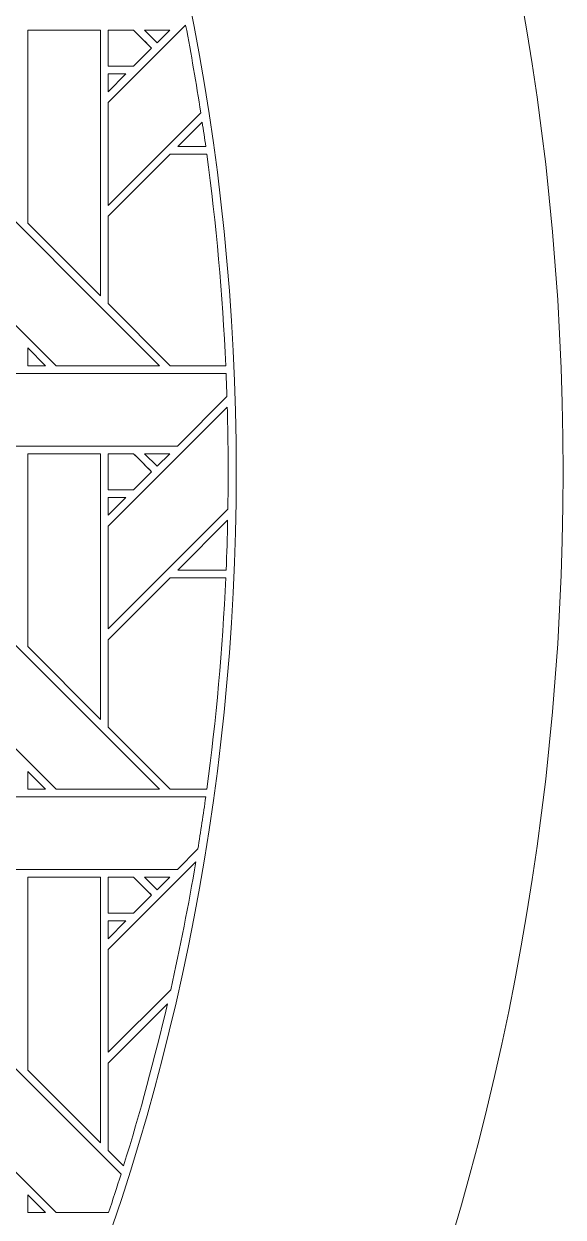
# Model space of a CAD drawing. Header units: inches. Extents: x 6.4 to 18.4, y 3.1 to 15.1.
# Drawn here: x 17.175 to 18.383, y 7.425 to 10.098 of the extents above; entities that cross this region are included whole.
import ezdxf

# ---------------------------------------------------------------- set-up
doc = ezdxf.new("R2010")
doc.units = ezdxf.units.IN
doc.header["$MEASUREMENT"] = 0
doc.layers.add('Design', color=7, linetype='Continuous', lineweight=0)

msp = doc.modelspace()

# ---------------------------------------------------------------- linework, layer by layer
at = {"layer": 'Design'}
for points, knots in [([(12.3829, 15.0948), (9.0691, 15.0948), (6.3829, 12.4085), (6.3829, 9.0948), (6.3829, 5.7811), (9.0691, 3.0948), (12.3829, 3.0948), (15.6966, 3.0948), (18.3829, 5.7811), (18.3829, 9.0948), (18.3829, 12.4085), (15.6966, 15.0948), (12.3829, 15.0948)], [0, 0, 0, 0, 1, 1, 1, 2, 2, 2, 3, 3, 3, 4, 4, 4, 4]), ([(12.3829, 14.3629), (9.4733, 14.3629), (7.1147, 12.0043), (7.1147, 9.0948), (7.1147, 6.1852), (9.4733, 3.8266), (12.3829, 3.8266), (15.2924, 3.8266), (17.651, 6.1852), (17.651, 9.0948), (17.651, 12.0043), (15.2924, 14.3629), (12.3829, 14.3629)], [0, 0, 0, 0, 1, 1, 1, 2, 2, 2, 3, 3, 3, 4, 4, 4, 4]), ([(17.184, 9.6517), (17.184, 9.6517), (17.184, 10.0839), (17.184, 10.0839), (17.184, 10.0839), (17.3469, 10.0839), (17.3469, 10.0839), (17.3469, 10.0839), (17.3469, 9.4888), (17.3469, 9.4888), (17.3469, 9.4888), (17.184, 9.6517), (17.184, 9.6517)], [0, 0, 0, 0, 1, 1, 1, 2, 2, 2, 3, 3, 3, 4, 4, 4, 4]), ([(17.5716, 9.8993), (17.5716, 9.8993), (17.364, 9.6917), (17.364, 9.6917), (17.364, 9.6917), (17.364, 9.9218), (17.364, 9.9218), (17.364, 9.9218), (17.5376, 10.0953), (17.5376, 10.0953), (17.5501, 10.0304), (17.5615, 9.965), (17.5716, 9.8993)], [0, 0, 0, 0, 1, 1, 1, 2, 2, 2, 3, 3, 3, 4, 4, 4, 4]), ([(17.3641, 10.0839), (17.3641, 10.0839), (17.4211, 10.0839), (17.4211, 10.0839), (17.4263, 10.0788), (17.457, 10.048), (17.4615, 10.0436), (17.4615, 10.0436), (17.421, 10.0032), (17.421, 10.0032), (17.421, 10.0032), (17.3641, 10.0032), (17.3641, 10.0032), (17.3641, 10.0032), (17.3641, 10.0839), (17.3641, 10.0839)], [0, 0, 0, 0, 1, 1, 1, 2, 2, 2, 3, 3, 3, 4, 4, 4, 5, 5, 5, 5]), ([(17.4615, 10.0436), (17.4615, 10.0436), (17.421, 10.0032), (17.421, 10.0032), (17.421, 10.0032), (17.3641, 10.0032), (17.3641, 10.0032), (17.3641, 10.0032), (17.3641, 10.0839), (17.3641, 10.0839), (17.3641, 10.0839), (17.4211, 10.0839), (17.4211, 10.0839), (17.4263, 10.0788), (17.4571, 10.048), (17.4615, 10.0436)], [0, 0, 0, 0, 1, 1, 1, 2, 2, 2, 3, 3, 3, 4, 4, 4, 5, 5, 5, 5]), ([(17.4455, 10.0839), (17.4455, 10.0839), (17.5019, 10.0839), (17.5019, 10.0839), (17.5019, 10.0839), (17.4736, 10.0557), (17.4736, 10.0557), (17.4736, 10.0557), (17.4455, 10.0839), (17.4455, 10.0839)], [0, 0, 0, 0, 1, 1, 1, 2, 2, 2, 3, 3, 3, 3]), ([(17.4039, 9.986), (17.4039, 9.986), (17.364, 9.9462), (17.364, 9.9462), (17.364, 9.9462), (17.364, 9.986), (17.364, 9.986), (17.364, 9.986), (17.4039, 9.986), (17.4039, 9.986)], [0, 0, 0, 0, 1, 1, 1, 2, 2, 2, 3, 3, 3, 3]), ([(17.5827, 9.8232), (17.5827, 9.8232), (17.5199, 9.8232), (17.5199, 9.8232), (17.5199, 9.8232), (17.5747, 9.8781), (17.5747, 9.8781), (17.5775, 9.8598), (17.5801, 9.8415), (17.5827, 9.8232)], [0, 0, 0, 0, 1, 1, 1, 2, 2, 2, 3, 3, 3, 3]), ([(17.479, 9.3324), (17.479, 9.3324), (17.248, 9.3324), (17.248, 9.3324), (17.248, 9.3324), (16.7745, 9.8061), (16.7745, 9.8061), (16.7745, 9.8061), (17.0054, 9.8061), (17.0054, 9.8061), (17.0054, 9.8061), (17.479, 9.3324), (17.479, 9.3324)], [0, 0, 0, 0, 1, 1, 1, 2, 2, 2, 3, 3, 3, 4, 4, 4, 4]), ([(17.3641, 9.6673), (17.3641, 9.6673), (17.5028, 9.8061), (17.5028, 9.8061), (17.5028, 9.8061), (17.585, 9.8061), (17.585, 9.8061), (17.6061, 9.6502), (17.6203, 9.4923), (17.6275, 9.3324), (17.6275, 9.3324), (17.5033, 9.3324), (17.5033, 9.3324), (17.5033, 9.3324), (17.3641, 9.4717), (17.3641, 9.4717), (17.3641, 9.4717), (17.3641, 9.6673), (17.3641, 9.6673)], [0, 0, 0, 0, 1, 1, 1, 2, 2, 2, 3, 3, 3, 4, 4, 4, 5, 5, 5, 6, 6, 6, 6]), ([(17.6275, 9.3324), (17.6275, 9.3324), (17.5033, 9.3324), (17.5033, 9.3324), (17.5033, 9.3324), (17.3641, 9.4717), (17.3641, 9.4717), (17.3641, 9.4717), (17.3641, 9.6673), (17.3641, 9.6673), (17.3641, 9.6673), (17.5028, 9.8061), (17.5028, 9.8061), (17.5028, 9.8061), (17.585, 9.8061), (17.585, 9.8061), (17.6061, 9.6502), (17.6203, 9.4923), (17.6275, 9.3324)], [0, 0, 0, 0, 1, 1, 1, 2, 2, 2, 3, 3, 3, 4, 4, 4, 5, 5, 5, 6, 6, 6, 6]), ([(17.2238, 9.3324), (17.2238, 9.3324), (17.1841, 9.3324), (17.1841, 9.3324), (17.1841, 9.3324), (17.1841, 9.3722), (17.1841, 9.3722), (17.1841, 9.3722), (17.2238, 9.3324), (17.2238, 9.3324)], [0, 0, 0, 0, 1, 1, 1, 2, 2, 2, 3, 3, 3, 3]), ([(17.6301, 9.2634), (17.6301, 9.2634), (17.5191, 9.1525), (17.5191, 9.1525), (17.5191, 9.1525), (17.0862, 9.1525), (17.0862, 9.1525), (17.0862, 9.1525), (17.0862, 9.3152), (17.0862, 9.3152), (17.0862, 9.3152), (17.6282, 9.3152), (17.6282, 9.3152), (17.6289, 9.2979), (17.6295, 9.2807), (17.6301, 9.2634)], [0, 0, 0, 0, 1, 1, 1, 2, 2, 2, 3, 3, 3, 4, 4, 4, 5, 5, 5, 5]), ([(17.364, 8.743), (17.364, 8.743), (17.364, 8.9731), (17.364, 8.9731), (17.364, 8.9731), (17.6308, 9.2398), (17.6308, 9.2398), (17.6321, 9.1916), (17.6329, 9.1433), (17.6329, 9.0948), (17.6329, 9.0668), (17.6326, 9.0389), (17.6321, 9.0111), (17.6321, 9.0111), (17.364, 8.743), (17.364, 8.743)], [0, 0, 0, 0, 1, 1, 1, 2, 2, 2, 3, 3, 3, 4, 4, 4, 5, 5, 5, 5]), ([(17.3469, 8.5401), (17.3469, 8.5401), (17.184, 8.703), (17.184, 8.703), (17.184, 8.703), (17.184, 9.1352), (17.184, 9.1352), (17.184, 9.1352), (17.3469, 9.1352), (17.3469, 9.1352), (17.3469, 9.1352), (17.3469, 8.5401), (17.3469, 8.5401)], [0, 0, 0, 0, 1, 1, 1, 2, 2, 2, 3, 3, 3, 4, 4, 4, 4]), ([(17.3641, 9.1352), (17.3641, 9.1352), (17.4211, 9.1352), (17.4211, 9.1352), (17.4263, 9.1301), (17.457, 9.0993), (17.4615, 9.0948), (17.4615, 9.0948), (17.421, 9.0544), (17.421, 9.0544), (17.421, 9.0544), (17.3641, 9.0544), (17.3641, 9.0544), (17.3641, 9.0544), (17.3641, 9.1352), (17.3641, 9.1352)], [0, 0, 0, 0, 1, 1, 1, 2, 2, 2, 3, 3, 3, 4, 4, 4, 5, 5, 5, 5]), ([(17.3641, 9.0544), (17.3641, 9.0544), (17.3641, 9.1352), (17.3641, 9.1352), (17.3641, 9.1352), (17.4211, 9.1352), (17.4211, 9.1352), (17.4266, 9.1298), (17.4615, 9.0948), (17.4615, 9.0948), (17.4615, 9.0948), (17.421, 9.0544), (17.421, 9.0544), (17.421, 9.0544), (17.3641, 9.0544), (17.3641, 9.0544)], [0, 0, 0, 0, 1, 1, 1, 2, 2, 2, 3, 3, 3, 4, 4, 4, 5, 5, 5, 5]), ([(17.4455, 9.1352), (17.4455, 9.1352), (17.5019, 9.1352), (17.5019, 9.1352), (17.5019, 9.1352), (17.4736, 9.107), (17.4736, 9.107), (17.4736, 9.107), (17.4455, 9.1352), (17.4455, 9.1352)], [0, 0, 0, 0, 1, 1, 1, 2, 2, 2, 3, 3, 3, 3]), ([(17.4039, 9.0373), (17.4039, 9.0373), (17.364, 8.9974), (17.364, 8.9974), (17.364, 8.9974), (17.364, 9.0373), (17.364, 9.0373), (17.364, 9.0373), (17.4039, 9.0373), (17.4039, 9.0373)], [0, 0, 0, 0, 1, 1, 1, 2, 2, 2, 3, 3, 3, 3]), ([(17.6282, 8.8745), (17.6282, 8.8745), (17.5199, 8.8745), (17.5199, 8.8745), (17.5199, 8.8745), (17.6316, 8.9862), (17.6316, 8.9862), (17.6309, 8.9489), (17.6298, 8.9116), (17.6282, 8.8745)], [0, 0, 0, 0, 1, 1, 1, 2, 2, 2, 3, 3, 3, 3]), ([(16.7745, 8.8573), (16.7745, 8.8573), (17.0054, 8.8573), (17.0054, 8.8573), (17.0054, 8.8573), (17.479, 8.3837), (17.479, 8.3837), (17.479, 8.3837), (17.248, 8.3837), (17.248, 8.3837), (17.248, 8.3837), (16.7745, 8.8573), (16.7745, 8.8573)], [0, 0, 0, 0, 1, 1, 1, 2, 2, 2, 3, 3, 3, 4, 4, 4, 4]), ([(17.5033, 8.3837), (17.5033, 8.3837), (17.3641, 8.5229), (17.3641, 8.5229), (17.3641, 8.5229), (17.3641, 8.7186), (17.3641, 8.7186), (17.3641, 8.7186), (17.5028, 8.8573), (17.5028, 8.8573), (17.5028, 8.8573), (17.6275, 8.8573), (17.6275, 8.8573), (17.6204, 8.6975), (17.6061, 8.5395), (17.585, 8.3837), (17.585, 8.3837), (17.5033, 8.3837), (17.5033, 8.3837)], [0, 0, 0, 0, 1, 1, 1, 2, 2, 2, 3, 3, 3, 4, 4, 4, 5, 5, 5, 6, 6, 6, 6]), ([(17.585, 8.3837), (17.585, 8.3837), (17.5033, 8.3837), (17.5033, 8.3837), (17.5033, 8.3837), (17.3641, 8.5229), (17.3641, 8.5229), (17.3641, 8.5229), (17.3641, 8.7186), (17.3641, 8.7186), (17.3641, 8.7186), (17.5028, 8.8573), (17.5028, 8.8573), (17.5028, 8.8573), (17.6275, 8.8573), (17.6275, 8.8573), (17.6204, 8.6975), (17.6061, 8.5395), (17.585, 8.3837)], [0, 0, 0, 0, 1, 1, 1, 2, 2, 2, 3, 3, 3, 4, 4, 4, 5, 5, 5, 6, 6, 6, 6]), ([(17.2238, 8.3837), (17.2238, 8.3837), (17.1841, 8.3837), (17.1841, 8.3837), (17.1841, 8.3837), (17.1841, 8.4235), (17.1841, 8.4235), (17.1841, 8.4235), (17.2238, 8.3837), (17.2238, 8.3837)], [0, 0, 0, 0, 1, 1, 1, 2, 2, 2, 3, 3, 3, 3]), ([(17.5651, 8.2497), (17.5651, 8.2497), (17.5191, 8.2037), (17.5191, 8.2037), (17.5191, 8.2037), (17.0862, 8.2037), (17.0862, 8.2037), (17.0862, 8.2037), (17.0862, 8.3664), (17.0862, 8.3664), (17.0862, 8.3664), (17.5827, 8.3664), (17.5827, 8.3664), (17.5773, 8.3274), (17.5714, 8.2885), (17.5651, 8.2497)], [0, 0, 0, 0, 1, 1, 1, 2, 2, 2, 3, 3, 3, 4, 4, 4, 5, 5, 5, 5]), ([(17.5041, 7.9343), (17.5041, 7.9343), (17.364, 7.7943), (17.364, 7.7943), (17.364, 7.7943), (17.364, 8.0244), (17.364, 8.0244), (17.364, 8.0244), (17.5604, 8.2207), (17.5604, 8.2207), (17.5442, 8.1243), (17.5254, 8.0288), (17.5041, 7.9343)], [0, 0, 0, 0, 1, 1, 1, 2, 2, 2, 3, 3, 3, 4, 4, 4, 4]), ([(17.184, 7.7543), (17.184, 7.7543), (17.184, 8.1865), (17.184, 8.1865), (17.184, 8.1865), (17.3469, 8.1865), (17.3469, 8.1865), (17.3469, 8.1865), (17.3469, 7.5914), (17.3469, 7.5914), (17.3469, 7.5914), (17.184, 7.7543), (17.184, 7.7543)], [0, 0, 0, 0, 1, 1, 1, 2, 2, 2, 3, 3, 3, 4, 4, 4, 4]), ([(17.3641, 8.1865), (17.3641, 8.1865), (17.4211, 8.1865), (17.4211, 8.1865), (17.4263, 8.1813), (17.457, 8.1505), (17.4615, 8.1461), (17.4615, 8.1461), (17.421, 8.1057), (17.421, 8.1057), (17.421, 8.1057), (17.3641, 8.1057), (17.3641, 8.1057), (17.3641, 8.1057), (17.3641, 8.1865), (17.3641, 8.1865)], [0, 0, 0, 0, 1, 1, 1, 2, 2, 2, 3, 3, 3, 4, 4, 4, 5, 5, 5, 5]), ([(17.4615, 8.1461), (17.4615, 8.1461), (17.421, 8.1057), (17.421, 8.1057), (17.421, 8.1057), (17.3641, 8.1057), (17.3641, 8.1057), (17.3641, 8.1057), (17.3641, 8.1865), (17.3641, 8.1865), (17.3641, 8.1865), (17.4211, 8.1865), (17.4211, 8.1865), (17.4211, 8.1865), (17.4615, 8.1461), (17.4615, 8.1461)], [0, 0, 0, 0, 1, 1, 1, 2, 2, 2, 3, 3, 3, 4, 4, 4, 5, 5, 5, 5]), ([(17.4455, 8.1865), (17.4455, 8.1865), (17.5019, 8.1865), (17.5019, 8.1865), (17.5019, 8.1865), (17.4736, 8.1583), (17.4736, 8.1583), (17.4736, 8.1583), (17.4455, 8.1865), (17.4455, 8.1865)], [0, 0, 0, 0, 1, 1, 1, 2, 2, 2, 3, 3, 3, 3]), ([(17.4039, 8.0885), (17.4039, 8.0885), (17.364, 8.0487), (17.364, 8.0487), (17.364, 8.0487), (17.364, 8.0885), (17.364, 8.0885), (17.364, 8.0885), (17.4039, 8.0885), (17.4039, 8.0885)], [0, 0, 0, 0, 1, 1, 1, 2, 2, 2, 3, 3, 3, 3]), ([(17.365, 7.435), (17.365, 7.435), (17.248, 7.435), (17.248, 7.435), (17.248, 7.435), (16.7745, 7.9086), (16.7745, 7.9086), (16.7745, 7.9086), (17.0054, 7.9086), (17.0054, 7.9086), (17.0054, 7.9086), (17.3929, 7.5211), (17.3929, 7.5211), (17.3838, 7.4923), (17.3745, 7.4636), (17.365, 7.435)], [0, 0, 0, 0, 1, 1, 1, 2, 2, 2, 3, 3, 3, 4, 4, 4, 5, 5, 5, 5]), ([(17.3987, 7.5396), (17.3987, 7.5396), (17.3641, 7.5742), (17.3641, 7.5742), (17.3641, 7.5742), (17.3641, 7.7699), (17.3641, 7.7699), (17.3641, 7.7699), (17.4969, 7.9027), (17.4969, 7.9027), (17.4684, 7.78), (17.4356, 7.6589), (17.3987, 7.5396)], [0, 0, 0, 0, 1, 1, 1, 2, 2, 2, 3, 3, 3, 4, 4, 4, 4]), ([(17.3987, 7.5396), (17.3987, 7.5396), (17.3641, 7.5742), (17.3641, 7.5742), (17.3641, 7.5742), (17.3641, 7.7699), (17.3641, 7.7699), (17.3641, 7.7699), (17.4969, 7.9027), (17.4969, 7.9027), (17.4684, 7.78), (17.4356, 7.6589), (17.3987, 7.5396)], [0, 0, 0, 0, 1, 1, 1, 2, 2, 2, 3, 3, 3, 4, 4, 4, 4]), ([(17.1841, 7.4349), (17.1841, 7.4349), (17.1841, 7.4747), (17.1841, 7.4747), (17.1841, 7.4747), (17.2238, 7.4349), (17.2238, 7.4349), (17.2238, 7.4349), (17.1841, 7.4349), (17.1841, 7.4349)], [0, 0, 0, 0, 1, 1, 1, 2, 2, 2, 3, 3, 3, 3])]:
    msp.add_open_spline(points, degree=3, knots=knots, dxfattribs=at)

doc.saveas('drawing.dxf')
